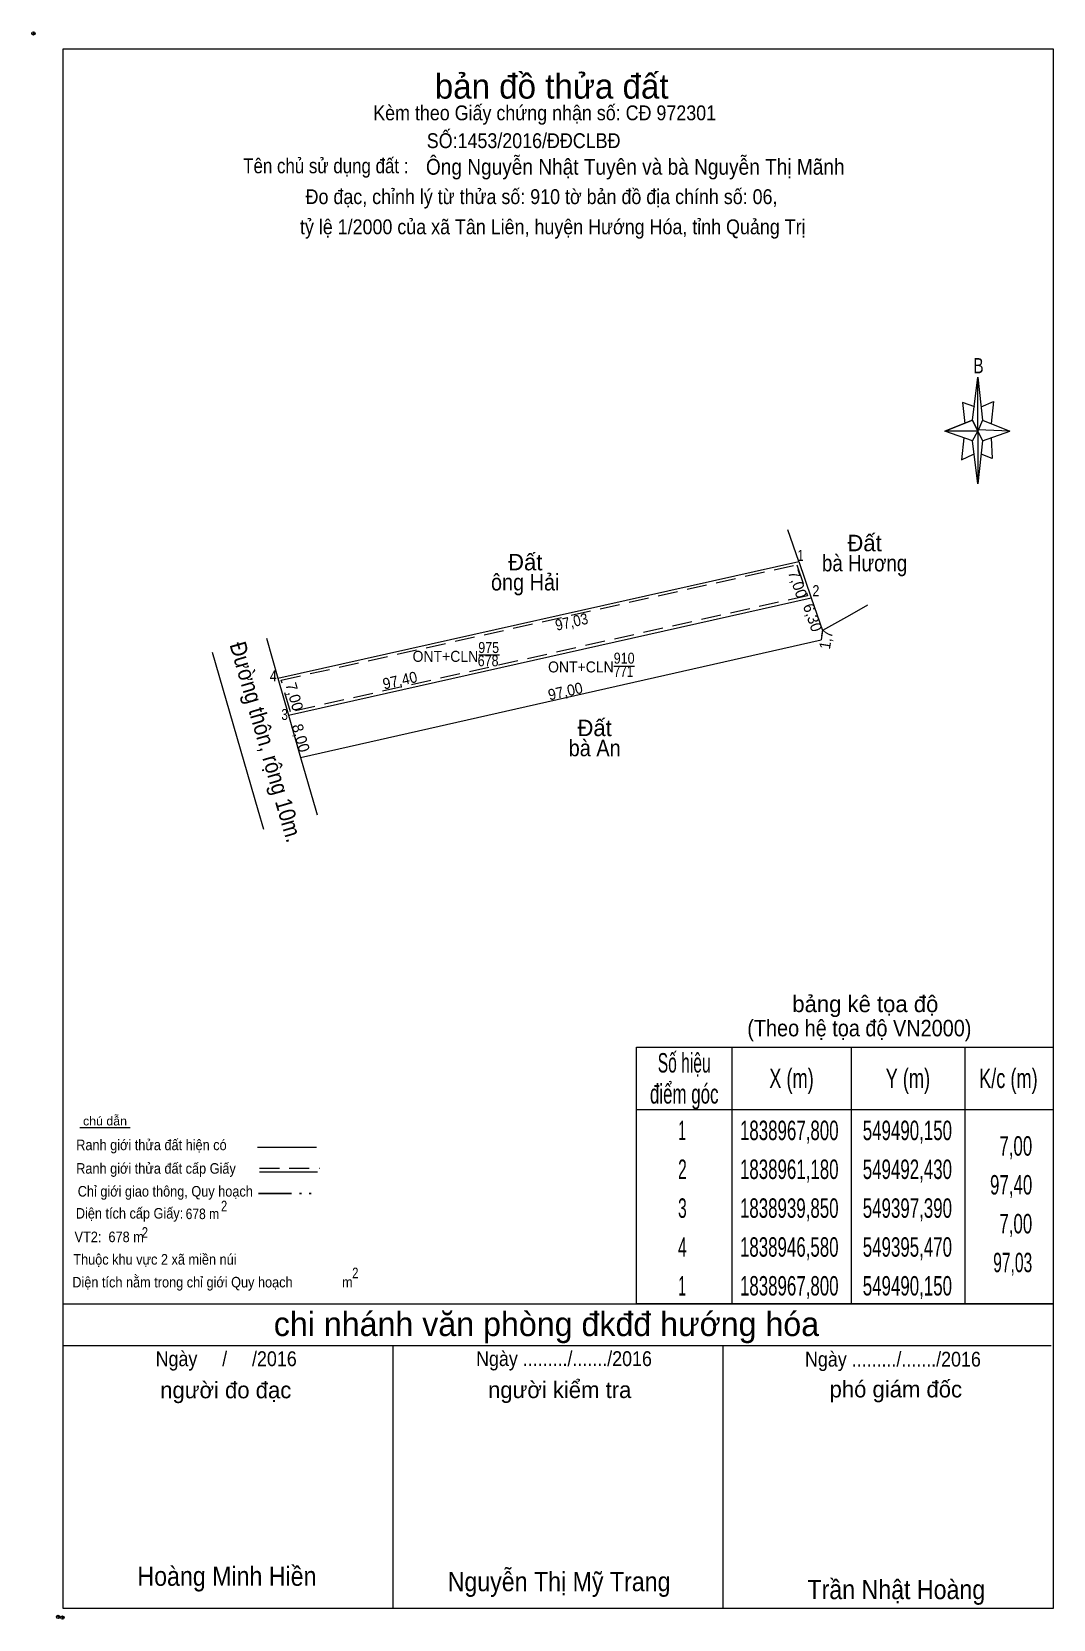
# Model space of a CAD drawing. Header units: metres. Extents: x 549351 to 549536, y 1838775 to 1839064.
import ezdxf
from ezdxf.enums import TextEntityAlignment as Align

# ---------------------------------------------------------------- set-up
doc = ezdxf.new("R2010")
doc.units = ezdxf.units.M
doc.header["$LTSCALE"] = 1.2
doc.header["$PDMODE"] = 32
doc.header["$PDSIZE"] = 0.6
doc.linetypes.add('DASH_DOUBLE_DOT', pattern=[9.2, 5, -1.2, 0.3, -1.2, 0.3, -1.2])
doc.linetypes.add('MEDIUM_DASHED', pattern=[4.5, 3, -1.5])
for name, color, linetype, lineweight in [('28', 7, 'Continuous', 13), ('63', 7, 'Continuous', 13), ('7', 7, 'Continuous', 13)]:
    doc.layers.add(name, color=color, linetype=linetype, lineweight=lineweight)

msp = doc.modelspace()

# ---------------------------------------------------------------- linework, layer by layer
at = {"layer": '28'}
for p, q in [((549521.75, 1838993.5), (549522.75, 1839001.3)), ((549523.55, 1838993.5), (549528.55, 1838991.5)), ((549521.75, 1838989.7), (549516.75, 1838991.5)), ((549525.15, 1838990.3), (549525.35, 1838986.5)), ((549523.55, 1838989.7), (549522.75, 1838981.9)), ((549525.35, 1838986.5), (549523.35, 1838987.3)), ((549359.45, 1838864.84), (549368.65, 1838864.84)), ((549391.75, 1838861.3), (549402.51, 1838861.3)), ((549392.15, 1838856.82), (549402.67, 1838856.82)), ((549356.43, 1838832.82), (549536.43, 1838832.82)), ((549356.43, 1838825.22), (549536.03, 1838825.22)), ((549356.43, 1838825.22), (549536.03, 1838825.22)), ((549356.43, 1838825.22), (549536.03, 1838825.22)), ((549416.43, 1838777.42), (549416.43, 1838825.22)), ((549476.43, 1838777.42), (549476.43, 1838825.22))]:
    msp.add_line(p, q, dxfattribs=at)
at = {"layer": '28', "linetype": 'MEDIUM_DASHED'}
msp.add_line((549392.15, 1838857.46), (549403.03, 1838857.46), dxfattribs=at)
at = {"layer": '28', "linetype": 'DASH_DOUBLE_DOT', "lineweight": 25}
msp.add_line((549391.95, 1838852.88), (549402.43, 1838852.88), dxfattribs=at)
at = {"layer": '28'}
for points in [[(549356.43, 1839061.02), (549536.43, 1839061.02), (549536.43, 1838777.42), (549356.43, 1838777.42)], [(549522.75, 1839001.3), (549523.55, 1838993.5), (549522.75, 1838991.5)], [(549522.75, 1838991.5), (549516.75, 1838991.5), (549521.75, 1838993.5), (549523.55, 1838989.7), (549528.55, 1838991.5), (549522.75, 1838991.7)], [(549522.75, 1838991.5), (549522.75, 1838981.9), (549521.75, 1838989.7)]]:
    msp.add_lwpolyline(points, close=True, dxfattribs=at)
for points in [[(549522.15, 1838995.9), (549519.95, 1838996.7), (549520.35, 1838992.9)], [(549523.35, 1838995.9), (549525.55, 1838996.9), (549525.15, 1838992.9)], [(549522.75, 1838991.5), (549521.75, 1838993.5), (549516.75, 1838991.5)], [(549520.15, 1838990.3), (549519.75, 1838986.3), (549521.95, 1838987.3)], [(549522.75, 1838991.5), (549523.55, 1838989.7), (549528.55, 1838991.5)], [(549536.43, 1838777.42), (549356.43, 1838777.42), (549356.43, 1838825.22)]]:
    msp.add_lwpolyline(points, dxfattribs=at)
for p in [(549351.03, 1839063.82), (549355.51, 1838775.86), (549356.31, 1838775.74)]:
    msp.add_point(p, dxfattribs=at)
at = {"layer": '63'}
for p, q in [((549478.01, 1838879.46), (549478.01, 1838832.82)), ((549499.69, 1838879.46), (549499.69, 1838832.82)), ((549520.33, 1838879.46), (549520.33, 1838832.82)), ((549460.67, 1838868.15), (549536.43, 1838868.15))]:
    msp.add_line(p, q, dxfattribs=at)
msp.add_lwpolyline([(549460.67, 1838879.46), (549536.43, 1838879.46), (549536.43, 1838832.82), (549460.67, 1838832.82)], close=True, dxfattribs=at)
at = {"layer": '7'}
for p, q in [((549490.15, 1838967.8), (549488.17, 1838973.54)), ((549397.39, 1838939.85), (549492.43, 1838961.18)), ((549494.49, 1838955.23), (549494.21, 1838953.55)), ((549399.6, 1838932.16), (549494.21, 1838953.55)), ((549432.02, 1838950.79), (549435.79, 1838950.79)), ((549456.56, 1838948.75), (549460.33, 1838948.75)), ((549399.6, 1838932.16), (549402.35, 1838922.56)), ((549402.35, 1838922.56), (549402.59, 1838921.71))]:
    msp.add_line(p, q, dxfattribs=at)
for points in [[(549393.4, 1838953.82), (549395.47, 1838946.58), (549490.15, 1838967.8)], [(549490.15, 1838967.8), (549492.43, 1838961.18), (549494.49, 1838955.23)], [(549502.69, 1838959.84), (549499.37, 1838957.97), (549494.49, 1838955.23)], [(549502.69, 1838959.84), (549499.37, 1838957.97), (549494.49, 1838955.23)], [(549392.91, 1838919.05), (549391.89, 1838922.56), (549383.57, 1838951.26)], [(549392.91, 1838919.05), (549391.89, 1838922.56), (549383.57, 1838951.26)], [(549392.91, 1838919.05), (549391.89, 1838922.56), (549383.57, 1838951.26)], [(549395.47, 1838946.58), (549397.39, 1838939.85), (549399.6, 1838932.16)]]:
    msp.add_lwpolyline(points, dxfattribs=at)
at = {"layer": '7', "linetype": 'MEDIUM_DASHED'}
msp.add_lwpolyline([(549489.82, 1838967.21), (549491.78, 1838961.55), (549397.74, 1838940.44), (549396.1, 1838946.21)], close=True, dxfattribs=at)

# ---------------------------------------------------------------- texts
at = {"layer": '28'}
for s, height, p in [('bản đồ thửa đất', 4.5, (549445.25, 1839051.96)), ('bảng kê tọa độ', 3, (549502.27, 1838885.84)), ('chi nhánh văn phòng đkđđ hướng hóa', 4.374, (549444.3, 1838826.94)), ('người đo đạc', 3, (549385.995, 1838815.62)), ('người kiểm tra', 3, (549446.705, 1838815.66)), ('phó giám đốc', 3, (549507.81, 1838815.78))]:
    msp.add_text(s, height=height, dxfattribs=at).set_placement(p, align=Align.CENTER)
for s, height, width, p in [('Kèm theo Giấy chứng nhận số: CĐ 972301', 2.7, 0.9, (549443.97, 1839048.02)), ('SỐ:1453/2016/ĐĐCLBĐ', 2.7, 0.9, (549440.15, 1839042.96)), ('Tên chủ sử dụng đất :', 2.7, 0.85, (549404.19, 1839038.39)), ('Đo đạc, chỉnh lý từ thửa số: 910 tờ bản đồ địa chính số: 06, ', 2.7, 0.9, (549443.855, 1839032.78)), (' tỷ lệ 1/2000 của xã Tân Liên, huyện Hướng Hóa, tỉnh Quảng Trị', 2.7, 0.9, (549444.995, 1839027.3)), ('B', 2.755, 0.75, (549522.85, 1839002.02)), ('(Theo hệ tọa độ VN2000)', 3, 0.9, (549501.18, 1838881.44)), ('chú dẫn', 1.6, 1.05, (549364.045, 1838865.24)), ('Ranh giới thửa đất hiện có ', 1.92, 0.9, (549372.81, 1838860.74)), ('Ranh giới thửa đất cấp Giấy', 1.92, 0.9, (549373.32, 1838856.46)), ('Chỉ giới giao thông, Quy hoạch', 1.92, 0.9, (549375.005, 1838852.3)), ('2', 1.92, 0.8, (549385.695, 1838849.62)), ('2', 1.92, 0.8, (549385.695, 1838849.62)), ('Diện tích cấp Giấy: ', 1.92, 0.9, (549368.825, 1838848.3)), ('678 m ', 1.92, 0.85, (549382.055, 1838848.2)), (' VT2:  678 m ', 1.92, 0.9, (549364.805, 1838844.01)), ('2', 1.92, 0.8, (549371.295, 1838844.82)), ('Thuộc khu vực 2 xã miền núi', 1.92, 0.9, (549373.12, 1838839.92)), ('Diện tích nằm trong chỉ giới Quy hoạch              m', 1.92, 0.9, (549383.58, 1838835.78)), ('2', 1.92, 0.8, (549409.555, 1838837.46)), ('Ngày     /     /2016', 2.7, 0.9, (549386.075, 1838821.46)), ('Ngày ........./......./2016', 2.7, 0.9, (549447.49, 1838821.48)), ('Ngày ........./......./2016', 2.7, 0.9, (549507.29, 1838821.38)), ('Hoàng Minh Hiền', 3.5, 0.9, (549386.215, 1838781.52)), ('Nguyễn Thị Mỹ Trang', 3.5, 0.9, (549446.595, 1838780.54)), ('Trần Nhật Hoàng', 3.5, 0.9, (549507.905, 1838779.1))]:
    msp.add_text(s, height=height, dxfattribs=dict(at, width=width)).set_placement(p, align=Align.CENTER)
at = {"layer": '28', "width": 0.9}
msp.add_text('Ông Nguyễn Nhật Tuyên và bà Nguyễn Thị Mãnh', height=2.88, dxfattribs=at).set_placement((549422.39, 1839038.12))
at = {"layer": '63'}
for s, width, p in [('Số hiệu', 0.6, (549469.34, 1838874.86)), ('X (m)', 0.7, (549488.85, 1838872.04)), ('Y (m)', 0.7, (549510.005, 1838872.04)), ('K/c (m)', 0.7, (549528.275, 1838872.04)), ('điểm góc', 0.65, (549469.345, 1838869.21)), (' 1', 0.55, (549468.61, 1838862.57)), ('1838967,800', 0.65, (549488.44, 1838862.57)), ('549490,150', 0.65, (549509.915, 1838862.57)), (' 2', 0.6, (549468.62, 1838855.5)), ('1838961,180', 0.65, (549488.44, 1838855.5)), ('549492,430', 0.65, (549509.915, 1838855.5)), (' 3', 0.6, (549468.615, 1838848.44)), ('1838939,850', 0.65, (549488.44, 1838848.44)), ('549397,390', 0.65, (549509.915, 1838848.44)), (' 4', 0.6, (549468.615, 1838841.37)), ('1838946,580', 0.65, (549488.44, 1838841.37)), ('549395,470', 0.65, (549509.915, 1838841.37)), (' 1', 0.55, (549468.61, 1838834.31)), ('1838967,800', 0.65, (549488.44, 1838834.31)), ('549490,150', 0.65, (549509.915, 1838834.31))]:
    msp.add_text(s, height=3.533, dxfattribs=dict(at, width=width)).set_placement(p, align=Align.CENTER)
for s, width, p in [('7,00', 0.65, (549532.61, 1838859.74)), ('97,40', 0.65, (549532.62, 1838852.68)), ('7,00', 0.65, (549532.61, 1838845.61)), ('97,03', 0.6, (549532.61, 1838838.55))]:
    msp.add_text(s, height=3.533, dxfattribs=dict(at, width=width)).set_placement(p, align=Align.RIGHT)
at = {"layer": '7'}
for p in [(549502.125, 1838969.65), (549440.435, 1838966.18), (549453.055, 1838936.03)]:
    msp.add_text('Đất', height=3, dxfattribs=at).set_placement(p, align=Align.CENTER)
for s, width, p in [(' 1', 0.75, (549491.05, 1838967.9)), (' 2', 0.85, (549493.92, 1838961.48)), (' 4', 0.85, (549395.27, 1838945.98)), (' 3', 0.8, (549397.3, 1838938.96))]:
    msp.add_text(s, height=2, dxfattribs=dict(at, width=width)).set_placement(p, align=Align.RIGHT)
for s, height, width, p in [('bà Hương', 3, 0.85, (549502.135, 1838965.99)), ('ông Hải', 3, 0.9, (549440.44, 1838962.52)), ('975', 2, 0.85, (549433.795, 1838951.14)), ('ONT+CLN', 2, 0.95, (549425.93, 1838949.54)), ('678', 2, 0.85, (549433.69, 1838948.74)), ('ONT+CLN', 2, 0.95, (549450.56, 1838947.61)), ('910', 2, 0.85, (549458.425, 1838949.21)), ('771', 2, 0.8, (549458.315, 1838946.81)), ('bà An', 3, 0.9, (549453.065, 1838932.37))]:
    msp.add_text(s, height=height, dxfattribs=dict(at, width=width)).set_placement(p, align=Align.CENTER)
for s, rotation, p in [('7,00', 289.004, (549489.025, 1838963.366)), ('6,30', 289.097, (549491.739, 1838957.267)), ('7,00', 285.923, (549397.516, 1838942.939)), ('8,00', 286.034, (549398.681, 1838935.421))]:
    msp.add_text(s, height=2, rotation=rotation, dxfattribs=at).set_placement(p, align=Align.CENTER)
for s, height, rotation, width, p in [('97,03', 2, 12.633, 0.9, (549449.091, 1838955.843)), ('1,7', 2, 80.538, 0.95, (549496.104, 1838953.446)), ('Đường thôn, rộng 10m.', 3, 286.167, 0.9, (549391.901, 1838934.568)), ('97,40', 2, 12.649, 0.95, (549417.881, 1838945.195)), ('97,00', 2, 12.74, 0.95, (549447.954, 1838943.211))]:
    msp.add_text(s, height=height, rotation=rotation, dxfattribs=dict(at, width=width)).set_placement(p, align=Align.CENTER)

doc.saveas('drawing.dxf')
